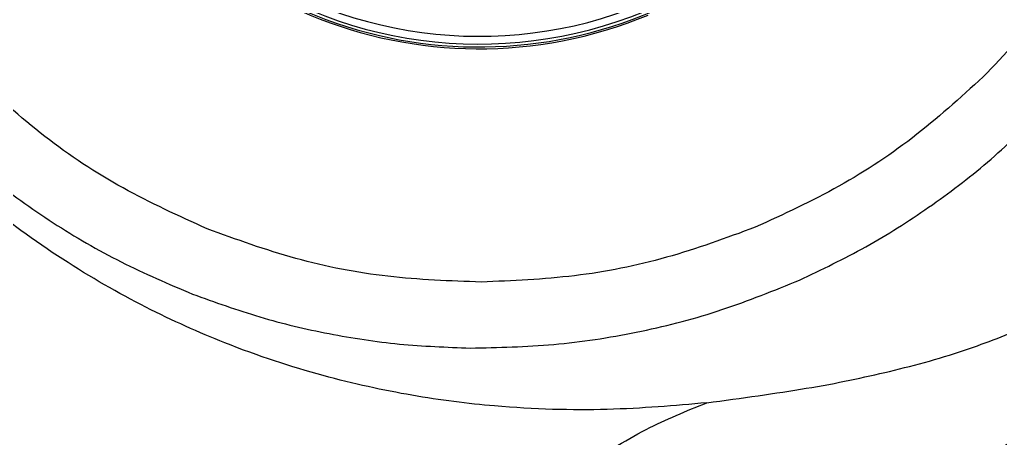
# Model space of a CAD drawing. Extents: x 939 to 1039, y 781 to 934.
# Drawn here: x 974.374 to 976.595, y 852.023 to 852.972 of the extents above; entities that cross this region are included whole.
import ezdxf

# ---------------------------------------------------------------- set-up
doc = ezdxf.new("R2010")
doc.units = 0
doc.header["$MEASUREMENT"] = 0
doc.layers.add('1', color=4, linetype='Continuous')

# ---------------------------------------------------------------- blocks, each defined once
blk = doc.blocks.new('Envoy')
at = {"layer": '1', "color": 3, "linetype": 'Continuous', "lineweight": 25}
for radius, start, end in [(1, 112.5227, 292.5227), (0.9895, 116.0554, 296.0554), (0.972, 116.0554, 296.0554), (0.9961, 206.0554, 296.0554)]:
    blk.add_arc((36.7604, 54.7315), radius, start, end, dxfattribs=at)
for points, knots in [([(37.2761, 52.9293), (37.2032, 52.9229), (37.0582, 52.9101), (36.8276, 52.9157), (36.6097, 52.9431), (36.406, 52.9876), (36.203, 53.054), (36.0041, 53.143), (35.8162, 53.2506), (35.6285, 53.3872), (35.4524, 53.5507), (35.2979, 53.7336), (35.1702, 53.9286), (35.0684, 54.1293), (35.0223, 54.2654), (34.9994, 54.3329)], [0, 0, 0, 0, 0.118578, 0.23567, 0.314474, 0.394114, 0.477413, 0.54198, 0.609013, 0.677364, 0.744674, 0.811161, 0.875321, 0.938134, 1, 1, 1, 1]), ([(38.2626, 54.1991), (38.233, 54.1353), (38.1736, 54.0075), (38.0551, 53.8315), (37.9592, 53.7282), (37.9113, 53.6767)], [0, 0, 0, 0, 0.332746, 0.667035, 1, 1, 1, 1]), ([(36.1443, 53.3235), (36.0801, 53.3527), (35.9515, 53.4112), (35.7738, 53.5283), (35.6695, 53.6236), (35.6174, 53.6711)], [0, 0, 0, 0, 0.333009, 0.667317, 1, 1, 1, 1]), ([(37.9113, 53.6767), (37.8594, 53.629), (37.7554, 53.5333), (37.5781, 53.4154), (37.4497, 53.3563), (37.3857, 53.3269)], [0, 0, 0, 0, 0.332833, 0.667122, 1, 1, 1, 1]), ([(34.1114, 53.6307), (34.1374, 53.5705), (34.1899, 53.4492), (34.317, 53.2701), (34.471, 53.1075), (34.6392, 52.9664), (34.8104, 52.8458), (34.9793, 52.7429), (35.1458, 52.6536), (35.3288, 52.5662), (35.5282, 52.4839), (35.741, 52.4114), (35.9442, 52.3581), (36.1335, 52.3253), (36.3075, 52.3114), (36.4095, 52.3187), (36.4603, 52.3223)], [0, 0, 0, 0, 0.070749, 0.14255, 0.213732, 0.282241, 0.34673, 0.408896, 0.468726, 0.528019, 0.608034, 0.687906, 0.76849, 0.847391, 0.924194, 1, 1, 1, 1]), ([(37.4762, 53.203), (37.5269, 53.2269), (37.6284, 53.2746), (37.771, 53.3643), (37.906, 53.4651), (37.987, 53.5427), (38.0275, 53.5815)], [0, 0, 0, 0, 0.249911, 0.499912, 0.749955, 1, 1, 1, 1]), ([(35.5188, 53.5585), (35.5623, 53.5184), (35.6494, 53.438), (35.7946, 53.3352), (35.948, 53.2452), (36.057, 53.1989), (36.1115, 53.1757)], [0, 0, 0, 0, 0.250035, 0.5000578, 0.7500573, 1, 1, 1, 1]), ([(37.2761, 52.9293), (37.3545, 52.94), (37.513, 52.9616), (37.6924, 52.9993), (37.8548, 53.0435), (38.0146, 53.1068), (38.1471, 53.173), (38.2682, 53.2478), (38.3764, 53.3248), (38.4568, 53.4002), (38.4966, 53.4375)], [0, 0, 0, 0, 0.158612, 0.321099, 0.487349, 0.614101, 0.74122, 0.827643, 0.914588, 1, 1, 1, 1]), ([(37.3857, 53.3269), (37.3194, 53.3025), (37.1865, 53.2536), (36.9774, 53.2118), (36.8359, 53.2058), (36.7653, 53.2028)], [0, 0, 0, 0, 0.332836, 0.667119, 1, 1, 1, 1]), ([(36.7653, 53.2028), (36.6947, 53.2053), (36.5532, 53.2104), (36.3438, 53.251), (36.2108, 53.2994), (36.1443, 53.3235)], [0, 0, 0, 0, 0.332913, 0.667176, 1, 1, 1, 1]), ([(36.7407, 53.0534), (36.8038, 53.0547), (36.9298, 53.0572), (37.1169, 53.0865), (37.3006, 53.1326), (37.4177, 53.1795), (37.4762, 53.203)], [0, 0, 0, 0, 0.249988, 0.499981, 0.749983, 1, 1, 1, 1]), ([(36.1115, 53.1757), (36.162, 53.1574), (36.2631, 53.1209), (36.4202, 53.084), (36.5797, 53.0594), (36.6871, 53.0554), (36.7407, 53.0534)], [0, 0, 0, 0, 0.250039, 0.500068, 0.750065, 1, 1, 1, 1]), ([(38.3877, 53.1739), (38.3135, 53.1083), (38.1653, 52.9773), (37.9416, 52.8211), (37.7149, 52.6879), (37.4569, 52.565), (37.1613, 52.4581), (36.8234, 52.3715), (36.582, 52.3388), (36.4603, 52.3223)], [0, 0, 0, 0, 0.122386, 0.2443602, 0.3655774, 0.489263, 0.6560626, 0.8264635, 1, 1, 1, 1]), ([(36.4603, 52.3223), (36.498, 52.3589), (36.5782, 52.4367), (36.7066, 52.5534), (36.8457, 52.6711), (36.9897, 52.7787), (37.1313, 52.871), (37.2298, 52.9107), (37.2761, 52.9293)], [0, 0, 0, 0, 0.151666, 0.322758, 0.502863, 0.681883, 0.850324, 1, 1, 1, 1])]:
    blk.add_open_spline(points, degree=3, knots=knots, dxfattribs=at)

msp = doc.modelspace()

# ---------------------------------------------------------------- block references
at = {"layer": '1'}
msp.add_blockref('Envoy', (938.6538, 799.1744), dxfattribs=at)

doc.saveas('drawing.dxf')
